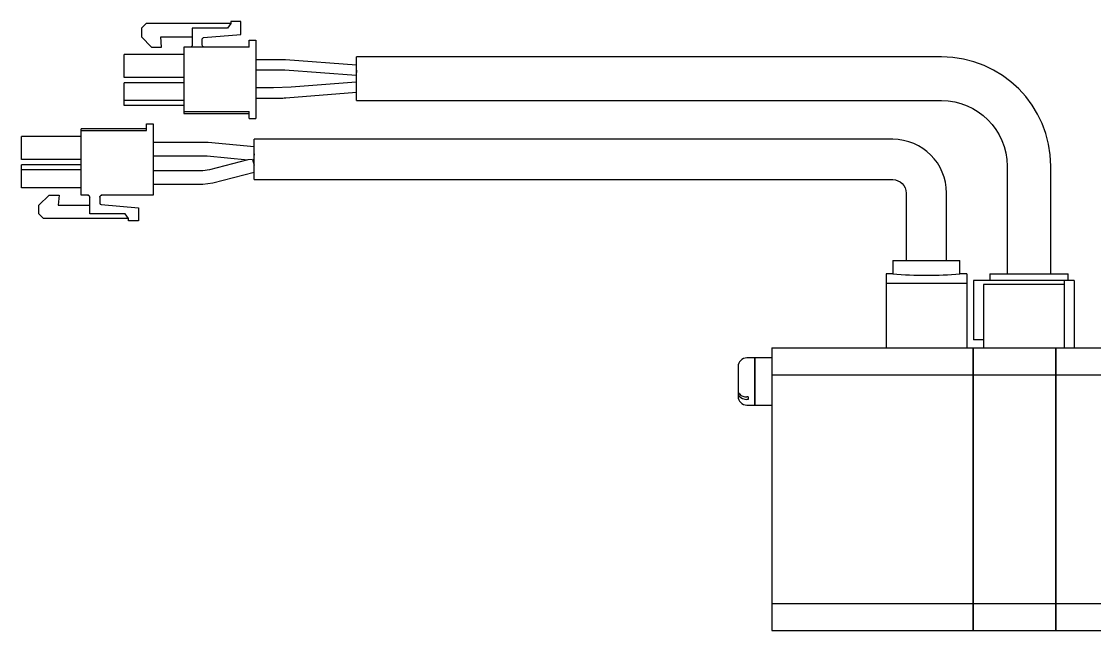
# Model space of a CAD drawing. Extents: x 0 to 1596, y -8 to 1260.
# Drawn here: x 457.3 to 616.9, y 506.6 to 597.1 of the extents above; entities that cross this region are included whole.
import ezdxf

# ---------------------------------------------------------------- set-up
doc = ezdxf.new("R2010")
doc.units = 0
doc.header["$LTSCALE"] = 0.5
doc.layers.add('MSM_CONTINUOUS', color=7, linetype='CONTINUOUS')

msp = doc.modelspace()

# ---------------------------------------------------------------- linework, layer by layer
at = {"layer": 'MSM_CONTINUOUS'}
for p, q in [((489.97, 597.07), (488.47, 597.07)), ((488.47, 597.07), (488.47, 596.77)), ((489.97, 595.16), (489.97, 597.07)), ((475.87, 596.77), (475.17, 596.07)), ((475.17, 596.07), (475.17, 594.77)), ((488.47, 596.77), (475.87, 596.77)), ((487.97, 596.07), (482.72, 596.07)), ((482.72, 596.07), (482.72, 593.57)), ((488.47, 596.77), (487.97, 596.07)), ((475.17, 594.77), (476.67, 593.27)), ((478.17, 593.27), (478.04, 594.77)), ((478.04, 594.77), (482.72, 594.77)), ((484.22, 593.57), (484.22, 594.47)), ((484.4, 594.67), (489.97, 595.16)), ((491.17, 594.27), (492.17, 594.27)), ((491.17, 593.27), (491.17, 594.27)), ((492.17, 594.27), (492.17, 582.67)), ((476.67, 593.27), (478.17, 593.27)), ((491.17, 593.27), (481.47, 593.27)), ((481.47, 593.27), (481.47, 583.42)), ((472.57, 588.77), (472.57, 592.17)), ((481.47, 592.17), (472.57, 592.17)), ((495.79, 591.39), (492.17, 591.39)), ((507.17, 590.57), (496.6, 591.36)), ((507.17, 585.32), (507.17, 591.82)), ((594.17, 591.82), (507.17, 591.82)), ((492.17, 589.89), (495.79, 589.89)), ((496.48, 589.87), (507.11, 589.07)), ((507.17, 589.82), (507.11, 589.07)), ((481.47, 588.77), (472.57, 588.77)), ((472.57, 584.57), (472.57, 587.97)), ((481.47, 587.97), (472.57, 587.97)), ((507.11, 588.07), (497.43, 587.3)), ((494.8, 587.19), (492.17, 587.19)), ((497.43, 587.3), (494.8, 587.19)), ((496.62, 585.73), (507.17, 586.57)), ((481.47, 585.32), (472.57, 585.32)), ((481.47, 584.57), (472.57, 584.57)), ((492.17, 585.69), (495.77, 585.69)), ((507.17, 585.32), (594.17, 585.32)), ((481.47, 583.67), (491.17, 583.67)), ((481.47, 583.42), (491.17, 583.42)), ((491.17, 582.67), (491.17, 583.67)), ((491.17, 582.67), (492.17, 582.67)), ((466.22, 571.27), (466.22, 581.12)), ((475.92, 581.12), (466.22, 581.12)), ((475.92, 580.87), (475.92, 581.87)), ((475.92, 581.87), (476.92, 581.87)), ((476.92, 581.87), (476.92, 571.27)), ((457.32, 576.57), (457.32, 579.97)), ((466.22, 579.97), (457.32, 579.97)), ((466.22, 580.87), (475.92, 580.87)), ((491.92, 573.57), (491.92, 579.57)), ((586.92, 579.57), (491.92, 579.57)), ((484.82, 579.09), (476.92, 579.09)), ((485.11, 579.08), (484.82, 579.09)), ((491.92, 578.42), (485.11, 579.08)), ((466.22, 576.57), (457.32, 576.57)), ((466.22, 576.57), (457.32, 576.57)), ((476.92, 577.09), (484.82, 577.09)), ((484.82, 577.09), (484.92, 577.09)), ((484.92, 577.09), (490.97, 576.51)), ((490.97, 576.51), (485.29, 575.02)), ((491.7, 576.56), (490.97, 576.51)), ((491.7, 576.56), (491.92, 575.72)), ((491.73, 576.43), (491.82, 576.42)), ((491.92, 577.42), (491.82, 576.42)), ((457.32, 572.37), (457.32, 575.77)), ((466.22, 575.77), (457.32, 575.77)), ((466.22, 575.02), (457.32, 575.02)), ((484.28, 574.89), (476.92, 574.89)), ((485.29, 575.02), (484.28, 574.89)), ((485.79, 573.09), (491.92, 574.69)), ((603.92, 575.57), (603.92, 559.57)), ((610.42, 559.57), (610.42, 575.57)), ((484.28, 572.89), (485.79, 573.09)), ((491.92, 573.57), (586.92, 573.57)), ((466.22, 572.37), (457.32, 572.37)), ((466.22, 572.37), (457.32, 572.37)), ((476.92, 572.89), (484.28, 572.89)), ((588.92, 571.57), (588.92, 561.57)), ((594.92, 561.57), (594.92, 571.57)), ((459.92, 569.77), (461.42, 571.27)), ((461.42, 571.27), (462.92, 571.27)), ((462.92, 571.27), (462.79, 569.77)), ((462.92, 571.27), (462.79, 569.77)), ((467.17, 571.27), (466.22, 571.27)), ((467.17, 571.27), (466.22, 571.27)), ((467.17, 571.27), (467.17, 571.27)), ((467.47, 568.47), (467.47, 570.97)), ((468.97, 570.97), (468.97, 570.07)), ((469.15, 569.87), (474.72, 569.38)), ((469.26, 571.27), (469.27, 571.27)), ((476.92, 571.27), (469.27, 571.27)), ((476.92, 571.27), (469.27, 571.27)), ((459.92, 568.47), (459.92, 569.77)), ((460.62, 567.77), (459.92, 568.47)), ((460.62, 567.77), (459.92, 568.47)), ((462.79, 569.77), (467.47, 569.77)), ((472.72, 568.47), (467.47, 568.47)), ((472.72, 568.47), (467.47, 568.47)), ((473.22, 567.77), (472.72, 568.47)), ((473.22, 567.77), (472.72, 568.47)), ((474.72, 569.38), (474.72, 567.47)), ((473.22, 567.77), (460.62, 567.77)), ((473.22, 567.77), (460.62, 567.77)), ((473.22, 567.47), (473.22, 567.77)), ((474.72, 567.47), (473.22, 567.47)), ((474.72, 567.47), (473.22, 567.47)), ((586.92, 561.57), (596.92, 561.57)), ((586.92, 561.57), (586.92, 559.56)), ((596.92, 559.56), (596.92, 561.57)), ((585.92, 559.56), (585.92, 548.57)), ((586.92, 559.56), (585.92, 559.56)), ((597.92, 559.56), (596.92, 559.56)), ((597.92, 559.56), (597.92, 548.57)), ((601.35, 559.57), (612.99, 559.57)), ((601.35, 559.57), (601.35, 558.57)), ((612.99, 558.57), (612.99, 559.57)), ((597.92, 558.14), (585.92, 558.14)), ((613.92, 558.57), (598.92, 558.57)), ((598.92, 558.57), (598.92, 549.77)), ((600.42, 557.97), (600.42, 548.57)), ((612.42, 557.97), (600.42, 557.97)), ((612.42, 558.57), (612.42, 548.57)), ((613.92, 558.57), (613.92, 548.57)), ((600.42, 549.77), (598.92, 549.77)), ((568.92, 548.57), (598.87, 548.57)), ((568.92, 548.57), (568.92, 506.57)), ((598.87, 506.57), (598.87, 548.57)), ((598.87, 548.52), (598.92, 548.52)), ((598.92, 506.57), (598.92, 548.57)), ((598.92, 548.57), (635.17, 548.57)), ((611.17, 506.57), (611.17, 548.57)), ((611.17, 548.52), (611.22, 548.52)), ((611.22, 506.57), (611.22, 548.57)), ((566.37, 547.07), (565.22, 547.07)), ((566.37, 547.07), (566.37, 540.07)), ((566.42, 547.02), (566.37, 547.02)), ((568.92, 547.07), (566.42, 547.07)), ((566.42, 547.07), (566.42, 540.07)), ((563.92, 545.77), (563.92, 541.37)), ((568.92, 544.54), (598.87, 544.54)), ((598.92, 544.54), (611.17, 544.54)), ((611.22, 544.54), (635.17, 544.54)), ((598.87, 544.28), (598.92, 544.28)), ((611.17, 544.28), (611.22, 544.28)), ((565.42, 541.28), (565.22, 541.28)), ((565.42, 541.28), (565.42, 540.92)), ((565.42, 540.92), (565.22, 540.92)), ((565.22, 540.07), (566.37, 540.07)), ((566.37, 540.12), (566.42, 540.12)), ((566.42, 540.07), (568.92, 540.07)), ((598.87, 510.86), (598.92, 510.86)), ((611.17, 510.86), (611.22, 510.86)), ((568.92, 510.6), (598.87, 510.6)), ((598.92, 510.6), (611.17, 510.6)), ((611.22, 510.6), (635.17, 510.6)), ((568.92, 506.57), (598.87, 506.57)), ((598.87, 506.62), (598.92, 506.62)), ((598.92, 506.57), (611.17, 506.57)), ((611.17, 506.62), (611.22, 506.62)), ((611.22, 506.57), (635.17, 506.57))]:
    msp.add_line(p, q, dxfattribs=at)
for points in [[(507.11, 589.07, 0), (507.11, 589.07, 0), (507.11, 589.07, 0), (507.11, 589.07, 0), (507.11, 589.07, 0), (507.11, 589.07, 0), (507.11, 589.07, 0), (507.11, 589.07, 0), (507.12, 589.07, 0), (507.12, 589.07, 0), (507.12, 589.07, 0), (507.12, 589.07, 0), (507.12, 589.07, 0), (507.12, 589.07, 0), (507.12, 589.07, 0), (507.12, 589.07, 0), (507.12, 589.07, 0), (507.12, 589.07, 0), (507.12, 589.07, 0), (507.12, 589.07, 0), (507.12, 589.07, 0), (507.12, 589.07, 0), (507.12, 589.07, 0), (507.12, 589.07, 0), (507.12, 589.07, 0), (507.12, 589.07, 0), (507.12, 589.07, 0), (507.12, 589.07, 0), (507.12, 589.07, 0), (507.12, 589.07, 0), (507.12, 589.07, 0), (507.12, 589.07, 0), (507.12, 589.07, 0), (507.12, 589.07, 0), (507.13, 589.07, 0), (507.13, 589.07, 0), (507.13, 589.07, 0), (507.13, 589.07, 0), (507.13, 589.07, 0), (507.13, 589.07, 0), (507.13, 589.07, 0), (507.13, 589.07, 0), (507.13, 589.07, 0), (507.13, 589.07, 0), (507.13, 589.07, 0), (507.13, 589.07, 0), (507.13, 589.07, 0), (507.13, 589.07, 0), (507.13, 589.07, 0), (507.13, 589.08, 0), (507.13, 589.08, 0), (507.13, 589.08, 0), (507.13, 589.08, 0), (507.13, 589.08, 0), (507.13, 589.08, 0), (507.13, 589.08, 0), (507.13, 589.08, 0), (507.14, 589.08, 0), (507.14, 589.08, 0), (507.14, 589.08, 0), (507.14, 589.08, 0), (507.14, 589.08, 0), (507.14, 589.08, 0), (507.14, 589.08, 0), (507.14, 589.08, 0), (507.14, 589.08, 0), (507.14, 589.08, 0), (507.14, 589.08, 0), (507.14, 589.08, 0), (507.14, 589.08, 0), (507.14, 589.08, 0), (507.14, 589.08, 0), (507.14, 589.08, 0), (507.14, 589.08, 0), (507.14, 589.08, 0), (507.14, 589.08, 0), (507.14, 589.08, 0), (507.14, 589.08, 0), (507.14, 589.08, 0), (507.15, 589.08, 0), (507.15, 589.08, 0), (507.15, 589.08, 0), (507.15, 589.08, 0), (507.15, 589.08, 0), (507.15, 589.08, 0), (507.15, 589.08, 0), (507.15, 589.08, 0), (507.15, 589.08, 0), (507.15, 589.08, 0), (507.15, 589.08, 0), (507.15, 589.08, 0), (507.15, 589.08, 0), (507.15, 589.08, 0), (507.15, 589.09, 0), (507.15, 589.09, 0), (507.15, 589.09, 0), (507.15, 589.09, 0), (507.15, 589.09, 0), (507.15, 589.09, 0), (507.15, 589.09, 0), (507.15, 589.09, 0), (507.15, 589.09, 0), (507.16, 589.09, 0), (507.16, 589.09, 0), (507.16, 589.09, 0), (507.16, 589.09, 0), (507.16, 589.09, 0), (507.16, 589.09, 0), (507.16, 589.09, 0), (507.16, 589.09, 0), (507.16, 589.09, 0), (507.16, 589.09, 0), (507.16, 589.09, 0), (507.16, 589.09, 0), (507.16, 589.09, 0), (507.16, 589.09, 0), (507.16, 589.09, 0), (507.16, 589.09, 0), (507.16, 589.09, 0), (507.16, 589.09, 0), (507.16, 589.09, 0), (507.16, 589.09, 0), (507.17, 589.1, 0), (507.17, 589.1, 0), (507.17, 589.1, 0), (507.17, 589.1, 0), (507.17, 589.1, 0), (507.17, 589.1, 0), (507.17, 589.1, 0)], [(507.11, 588.07, 0), (507.11, 588.07, 0), (507.11, 588.07, 0), (507.11, 588.07, 0), (507.11, 588.07, 0), (507.11, 588.07, 0), (507.11, 588.07, 0), (507.11, 588.07, 0), (507.11, 588.07, 0), (507.11, 588.07, 0), (507.11, 588.07, 0), (507.11, 588.07, 0), (507.11, 588.07, 0), (507.11, 588.07, 0), (507.11, 588.07, 0), (507.12, 588.07, 0), (507.12, 588.07, 0), (507.12, 588.07, 0), (507.12, 588.07, 0), (507.12, 588.07, 0), (507.12, 588.07, 0), (507.12, 588.07, 0), (507.12, 588.07, 0), (507.12, 588.07, 0), (507.12, 588.07, 0), (507.12, 588.07, 0), (507.12, 588.07, 0), (507.12, 588.07, 0), (507.12, 588.07, 0), (507.12, 588.07, 0), (507.12, 588.07, 0), (507.12, 588.07, 0), (507.12, 588.07, 0), (507.12, 588.07, 0), (507.12, 588.07, 0), (507.12, 588.07, 0), (507.12, 588.07, 0), (507.12, 588.07, 0), (507.12, 588.07, 0), (507.13, 588.07, 0), (507.13, 588.07, 0), (507.13, 588.07, 0), (507.13, 588.07, 0), (507.13, 588.07, 0), (507.13, 588.07, 0), (507.13, 588.07, 0), (507.13, 588.07, 0), (507.13, 588.07, 0), (507.13, 588.06, 0), (507.13, 588.06, 0), (507.13, 588.06, 0), (507.13, 588.06, 0), (507.13, 588.06, 0), (507.13, 588.06, 0), (507.13, 588.06, 0), (507.13, 588.06, 0), (507.13, 588.06, 0), (507.13, 588.06, 0), (507.13, 588.06, 0), (507.13, 588.06, 0), (507.13, 588.06, 0), (507.14, 588.06, 0), (507.14, 588.06, 0), (507.14, 588.06, 0), (507.14, 588.06, 0), (507.14, 588.06, 0), (507.14, 588.06, 0), (507.14, 588.06, 0), (507.14, 588.06, 0), (507.14, 588.06, 0), (507.14, 588.06, 0), (507.14, 588.06, 0), (507.14, 588.06, 0), (507.14, 588.06, 0), (507.14, 588.06, 0), (507.14, 588.06, 0), (507.14, 588.06, 0), (507.14, 588.06, 0), (507.14, 588.06, 0), (507.14, 588.06, 0), (507.14, 588.06, 0), (507.14, 588.06, 0), (507.15, 588.06, 0), (507.15, 588.06, 0), (507.15, 588.06, 0), (507.15, 588.06, 0), (507.15, 588.05, 0), (507.15, 588.05, 0), (507.15, 588.05, 0), (507.15, 588.05, 0), (507.15, 588.05, 0), (507.15, 588.05, 0), (507.15, 588.05, 0), (507.15, 588.05, 0), (507.15, 588.05, 0), (507.15, 588.05, 0), (507.15, 588.05, 0), (507.15, 588.05, 0), (507.15, 588.05, 0), (507.15, 588.05, 0), (507.15, 588.05, 0), (507.15, 588.05, 0), (507.15, 588.05, 0), (507.16, 588.05, 0), (507.16, 588.05, 0), (507.16, 588.05, 0), (507.16, 588.05, 0), (507.16, 588.05, 0), (507.16, 588.05, 0), (507.16, 588.05, 0), (507.16, 588.05, 0), (507.16, 588.05, 0), (507.16, 588.05, 0), (507.16, 588.04, 0), (507.16, 588.04, 0), (507.16, 588.04, 0), (507.16, 588.04, 0), (507.16, 588.04, 0), (507.16, 588.04, 0), (507.16, 588.04, 0), (507.16, 588.04, 0), (507.16, 588.04, 0), (507.16, 588.04, 0), (507.17, 588.04, 0), (507.17, 588.04, 0), (507.17, 588.04, 0), (507.17, 588.04, 0), (507.17, 588.04, 0), (507.17, 588.04, 0)]]:
    msp.add_polyline3d(points, dxfattribs=at)
at = {"layer": 'MSM_CONTINUOUS', "extrusion": (0, 0, -1)}
for centre, radius, start, end in [((-484.42, 594.47), 0.2, 0, 85), ((-482.42, 593.57), 0.3, 180, 270), ((-484.52, 593.57), 0.3, 270, 0), ((-495.79, 580.64), 9.25, 90, 94.2892), ((-594.17, 575.57), 9.75, 90, 180), ((-586.92, 571.57), 2, 90, 180), ((-467.17, 570.97), 0.3, 90, 180), ((-467.17, 570.97), 0.3, 90, 180), ((-469.27, 570.97), 0.3, 0, 90), ((-469.27, 570.97), 0.3, 0, 90)]:
    msp.add_arc(centre, radius, start, end, dxfattribs=at)
at = {"layer": 'MSM_CONTINUOUS'}
for centre, radius, start, end in [((495.79, 580.64), 10.75, 85.7108, 90), ((594.17, 575.57), 16.25, 0, 90), ((495.77, 596.44), 10.75, 270, 274.548), ((586.92, 571.57), 8, 0, 90), ((467.17, 570.97), 0.3, 0, 90), ((469.27, 570.97), 0.3, 90, 180), ((469.17, 570.07), 0.2, 180, 265), ((591.93, 619.58), 60.23, 265.2289, 269.9909), ((591.91, 619.61), 60.26, 270.0102, 274.77), ((565.22, 545.77), 1.3, 90, 180), ((564.67, 542.22), 0.754, 185.8166, 221.8939), ((564.67, 541.87), 0.751, 181.7681, 218.8955), ((565.22, 541.37), 1.3, 180, 270), ((565.14, 542.33), 1.41, 221.3743, 272.8178), ((565.13, 542.66), 1.39, 222.8199, 273.04)]:
    msp.add_arc(centre, radius, start, end, dxfattribs=at)

doc.saveas('drawing.dxf')
